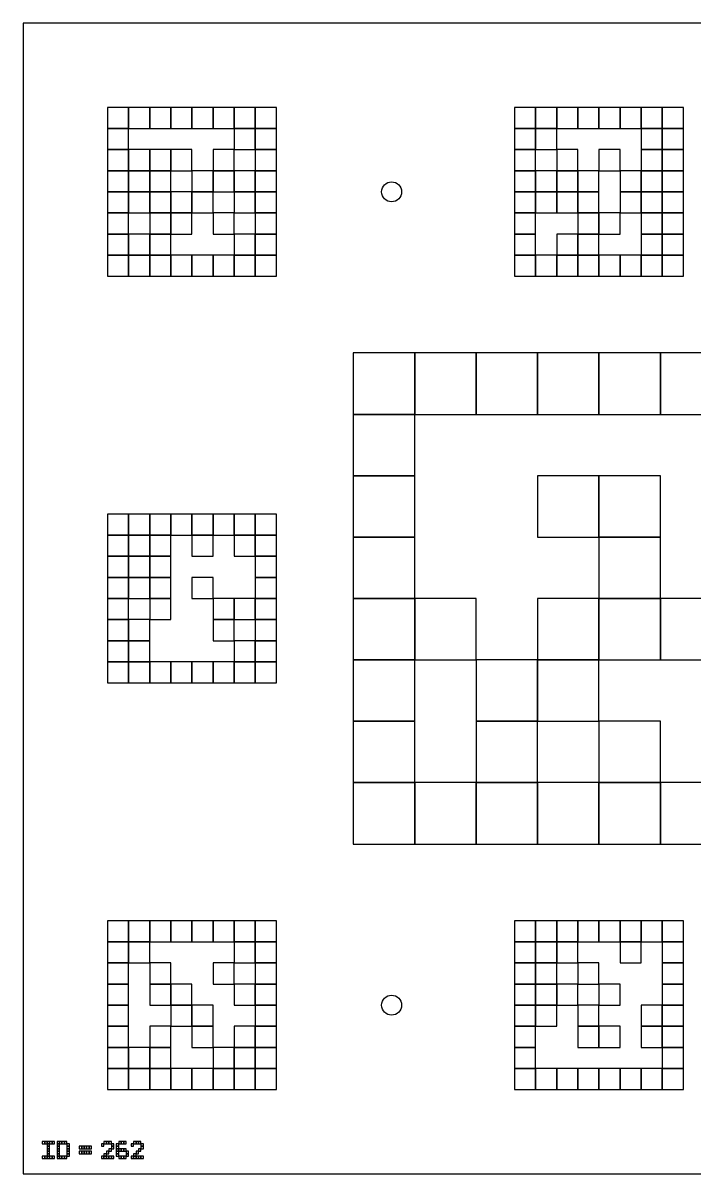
# Model space of a CAD drawing. Extents: x 0 to 1260, y 0 to 1580.
# Drawn here: x 640 to 815, y 0 to 300 of the extents above; entities that cross this region are included whole.
import ezdxf

# ---------------------------------------------------------------- set-up
doc = ezdxf.new("R2010")
doc.units = 0
for name, color, linetype in [('BLACK_POCKET', 7, 'CONTINUOUS'), ('BOARD_TEXT', 7, 'CONTINUOUS'), ('CUT', 7, 'CONTINUOUS'), ('MOUNT_HOLE', 6, 'CONTINUOUS')]:
    doc.layers.add(name, color=color, linetype=linetype)

msp = doc.modelspace()

# ---------------------------------------------------------------- linework, layer by layer
at = {"layer": 'BLACK_POCKET'}
for p, q in [((667.5, 278), (662, 278)), ((662, 278), (662, 272.5)), ((667.5, 272.5), (667.5, 278)), ((673, 278), (667.5, 278)), ((667.5, 278), (667.5, 272.5)), ((673, 272.5), (673, 278)), ((678.5, 278), (673, 278)), ((673, 278), (673, 272.5)), ((678.5, 272.5), (678.5, 278)), ((684, 278), (678.5, 278)), ((678.5, 278), (678.5, 272.5)), ((684, 272.5), (684, 278)), ((689.5, 278), (684, 278)), ((684, 278), (684, 272.5)), ((689.5, 272.5), (689.5, 278)), ((695, 278), (689.5, 278)), ((689.5, 278), (689.5, 272.5)), ((695, 272.5), (695, 278)), ((700.5, 278), (695, 278)), ((695, 278), (695, 272.5)), ((700.5, 272.5), (700.5, 278)), ((706, 278), (700.5, 278)), ((700.5, 278), (700.5, 272.5)), ((706, 272.5), (706, 278)), ((773.5, 278), (768, 278)), ((768, 278), (768, 272.5)), ((773.5, 272.5), (773.5, 278)), ((779, 278), (773.5, 278)), ((773.5, 278), (773.5, 272.5)), ((779, 272.5), (779, 278)), ((784.5, 278), (779, 278)), ((779, 278), (779, 272.5)), ((784.5, 272.5), (784.5, 278)), ((790, 278), (784.5, 278)), ((784.5, 278), (784.5, 272.5)), ((790, 272.5), (790, 278)), ((795.5, 278), (790, 278)), ((790, 278), (790, 272.5)), ((795.5, 272.5), (795.5, 278)), ((801, 278), (795.5, 278)), ((795.5, 278), (795.5, 272.5)), ((801, 272.5), (801, 278)), ((806.5, 278), (801, 278)), ((801, 278), (801, 272.5)), ((806.5, 272.5), (806.5, 278)), ((812, 278), (806.5, 278)), ((806.5, 278), (806.5, 272.5)), ((812, 272.5), (812, 278)), ((662, 272.5), (667.5, 272.5)), ((667.5, 272.5), (662, 272.5)), ((662, 272.5), (662, 267)), ((667.5, 272.5), (673, 272.5)), ((667.5, 267), (667.5, 272.5)), ((673, 272.5), (678.5, 272.5)), ((678.5, 272.5), (684, 272.5)), ((684, 272.5), (689.5, 272.5)), ((689.5, 272.5), (695, 272.5)), ((695, 272.5), (700.5, 272.5)), ((700.5, 272.5), (695, 272.5)), ((695, 272.5), (695, 267)), ((700.5, 272.5), (706, 272.5)), ((700.5, 267), (700.5, 272.5)), ((706, 272.5), (700.5, 272.5)), ((700.5, 272.5), (700.5, 267)), ((706, 267), (706, 272.5)), ((768, 272.5), (773.5, 272.5)), ((773.5, 272.5), (768, 272.5)), ((768, 272.5), (768, 267)), ((773.5, 272.5), (779, 272.5)), ((773.5, 267), (773.5, 272.5)), ((779, 272.5), (773.5, 272.5)), ((773.5, 272.5), (773.5, 267)), ((779, 272.5), (784.5, 272.5)), ((779, 267), (779, 272.5)), ((784.5, 272.5), (790, 272.5)), ((790, 272.5), (795.5, 272.5)), ((795.5, 272.5), (801, 272.5)), ((801, 272.5), (806.5, 272.5)), ((806.5, 272.5), (801, 272.5)), ((801, 272.5), (801, 267)), ((806.5, 272.5), (812, 272.5)), ((806.5, 267), (806.5, 272.5)), ((812, 272.5), (806.5, 272.5)), ((806.5, 272.5), (806.5, 267)), ((812, 267), (812, 272.5)), ((662, 267), (667.5, 267)), ((667.5, 267), (662, 267)), ((662, 267), (662, 261.5)), ((667.5, 261.5), (667.5, 267)), ((673, 267), (667.5, 267)), ((667.5, 267), (667.5, 261.5)), ((673, 261.5), (673, 267)), ((678.5, 267), (673, 267)), ((673, 267), (673, 261.5)), ((678.5, 261.5), (678.5, 267)), ((684, 267), (678.5, 267)), ((678.5, 267), (678.5, 261.5)), ((684, 261.5), (684, 267)), ((695, 267), (689.5, 267)), ((689.5, 267), (689.5, 261.5)), ((695, 267), (700.5, 267)), ((695, 261.5), (695, 267)), ((700.5, 267), (706, 267)), ((706, 267), (700.5, 267)), ((700.5, 267), (700.5, 261.5)), ((706, 261.5), (706, 267)), ((768, 267), (773.5, 267)), ((773.5, 267), (768, 267)), ((768, 267), (768, 261.5)), ((773.5, 267), (779, 267)), ((773.5, 261.5), (773.5, 267)), ((784.5, 267), (779, 267)), ((779, 267), (779, 261.5)), ((784.5, 261.5), (784.5, 267)), ((795.5, 267), (790, 267)), ((790, 267), (790, 261.5)), ((795.5, 261.5), (795.5, 267)), ((801, 267), (806.5, 267)), ((806.5, 267), (801, 267)), ((801, 267), (801, 261.5)), ((806.5, 267), (812, 267)), ((806.5, 261.5), (806.5, 267)), ((812, 267), (806.5, 267)), ((806.5, 267), (806.5, 261.5)), ((812, 261.5), (812, 267)), ((662, 261.5), (667.5, 261.5)), ((667.5, 261.5), (662, 261.5)), ((662, 261.5), (662, 256)), ((667.5, 261.5), (673, 261.5)), ((667.5, 256), (667.5, 261.5)), ((673, 261.5), (667.5, 261.5)), ((667.5, 261.5), (667.5, 256)), ((673, 261.5), (678.5, 261.5)), ((673, 256), (673, 261.5)), ((678.5, 261.5), (673, 261.5)), ((673, 261.5), (673, 256)), ((678.5, 261.5), (684, 261.5)), ((678.5, 256), (678.5, 261.5)), ((689.5, 261.5), (684, 261.5)), ((684, 261.5), (684, 256)), ((689.5, 261.5), (695, 261.5)), ((689.5, 256), (689.5, 261.5)), ((695, 261.5), (689.5, 261.5)), ((689.5, 261.5), (689.5, 256)), ((695, 256), (695, 261.5)), ((700.5, 261.5), (695, 261.5)), ((695, 261.5), (695, 256)), ((700.5, 261.5), (706, 261.5)), ((700.5, 256), (700.5, 261.5)), ((706, 261.5), (700.5, 261.5)), ((700.5, 261.5), (700.5, 256)), ((706, 256), (706, 261.5)), ((768, 261.5), (773.5, 261.5)), ((773.5, 261.5), (768, 261.5)), ((768, 261.5), (768, 256)), ((773.5, 256), (773.5, 261.5)), ((779, 261.5), (773.5, 261.5)), ((773.5, 261.5), (773.5, 256)), ((779, 261.5), (784.5, 261.5)), ((779, 256), (779, 261.5)), ((784.5, 261.5), (779, 261.5)), ((779, 261.5), (779, 256)), ((784.5, 256), (784.5, 261.5)), ((790, 261.5), (784.5, 261.5)), ((784.5, 261.5), (784.5, 256)), ((790, 261.5), (795.5, 261.5)), ((790, 256), (790, 261.5)), ((801, 261.5), (795.5, 261.5)), ((795.5, 261.5), (795.5, 256)), ((801, 261.5), (806.5, 261.5)), ((801, 256), (801, 261.5)), ((806.5, 261.5), (801, 261.5)), ((801, 261.5), (801, 256)), ((806.5, 261.5), (812, 261.5)), ((806.5, 256), (806.5, 261.5)), ((812, 261.5), (806.5, 261.5)), ((806.5, 261.5), (806.5, 256)), ((812, 256), (812, 261.5)), ((662, 256), (667.5, 256)), ((667.5, 256), (662, 256)), ((662, 256), (662, 250.5)), ((667.5, 256), (673, 256)), ((667.5, 250.5), (667.5, 256)), ((673, 256), (667.5, 256)), ((667.5, 256), (667.5, 250.5)), ((673, 256), (678.5, 256)), ((673, 250.5), (673, 256)), ((678.5, 256), (673, 256)), ((673, 256), (673, 250.5)), ((678.5, 250.5), (678.5, 256)), ((684, 256), (678.5, 256)), ((678.5, 256), (678.5, 250.5)), ((684, 256), (689.5, 256)), ((684, 250.5), (684, 256)), ((689.5, 256), (684, 256)), ((684, 256), (684, 250.5)), ((689.5, 256), (695, 256)), ((689.5, 250.5), (689.5, 256)), ((695, 256), (700.5, 256)), ((700.5, 256), (695, 256)), ((695, 256), (695, 250.5)), ((700.5, 256), (706, 256)), ((700.5, 250.5), (700.5, 256)), ((706, 256), (700.5, 256)), ((700.5, 256), (700.5, 250.5)), ((706, 250.5), (706, 256)), ((768, 256), (773.5, 256)), ((773.5, 256), (768, 256)), ((768, 256), (768, 250.5)), ((773.5, 256), (779, 256)), ((773.5, 250.5), (773.5, 256)), ((779, 256), (773.5, 256)), ((773.5, 256), (773.5, 250.5)), ((779, 256), (784.5, 256)), ((779, 250.5), (779, 256)), ((784.5, 256), (779, 256)), ((779, 256), (779, 250.5)), ((784.5, 256), (790, 256)), ((784.5, 250.5), (784.5, 256)), ((790, 256), (784.5, 256)), ((784.5, 256), (784.5, 250.5)), ((790, 250.5), (790, 256)), ((795.5, 256), (801, 256)), ((801, 256), (795.5, 256)), ((795.5, 256), (795.5, 250.5)), ((801, 256), (806.5, 256)), ((801, 250.5), (801, 256)), ((806.5, 256), (801, 256)), ((801, 256), (801, 250.5)), ((806.5, 256), (812, 256)), ((806.5, 250.5), (806.5, 256)), ((812, 256), (806.5, 256)), ((806.5, 256), (806.5, 250.5)), ((812, 250.5), (812, 256)), ((662, 250.5), (667.5, 250.5)), ((667.5, 250.5), (662, 250.5)), ((662, 250.5), (662, 245)), ((667.5, 250.5), (673, 250.5)), ((667.5, 245), (667.5, 250.5)), ((673, 250.5), (678.5, 250.5)), ((678.5, 250.5), (673, 250.5)), ((673, 250.5), (673, 245)), ((678.5, 250.5), (684, 250.5)), ((678.5, 245), (678.5, 250.5)), ((684, 250.5), (678.5, 250.5)), ((678.5, 250.5), (678.5, 245)), ((684, 250.5), (689.5, 250.5)), ((684, 245), (684, 250.5)), ((695, 250.5), (689.5, 250.5)), ((689.5, 250.5), (689.5, 245)), ((695, 250.5), (700.5, 250.5)), ((695, 245), (695, 250.5)), ((700.5, 250.5), (706, 250.5)), ((706, 250.5), (700.5, 250.5)), ((700.5, 250.5), (700.5, 245)), ((706, 245), (706, 250.5)), ((768, 250.5), (773.5, 250.5)), ((773.5, 250.5), (768, 250.5)), ((768, 250.5), (768, 245)), ((773.5, 250.5), (779, 250.5)), ((773.5, 245), (773.5, 250.5)), ((779, 250.5), (784.5, 250.5)), ((784.5, 250.5), (790, 250.5)), ((790, 250.5), (784.5, 250.5)), ((784.5, 250.5), (784.5, 245)), ((790, 245), (790, 250.5)), ((795.5, 250.5), (790, 250.5)), ((790, 250.5), (790, 245)), ((795.5, 250.5), (801, 250.5)), ((795.5, 245), (795.5, 250.5)), ((801, 250.5), (806.5, 250.5)), ((806.5, 250.5), (801, 250.5)), ((801, 250.5), (801, 245)), ((806.5, 250.5), (812, 250.5)), ((806.5, 245), (806.5, 250.5)), ((812, 250.5), (806.5, 250.5)), ((806.5, 250.5), (806.5, 245)), ((812, 245), (812, 250.5)), ((662, 245), (667.5, 245)), ((667.5, 245), (662, 245)), ((662, 245), (662, 239.5)), ((667.5, 239.5), (667.5, 245)), ((673, 245), (667.5, 245)), ((667.5, 245), (667.5, 239.5)), ((673, 245), (678.5, 245)), ((673, 239.5), (673, 245)), ((678.5, 245), (673, 245)), ((673, 245), (673, 239.5)), ((678.5, 245), (684, 245)), ((678.5, 239.5), (678.5, 245)), ((689.5, 245), (695, 245)), ((700.5, 245), (695, 245)), ((695, 245), (695, 239.5)), ((700.5, 245), (706, 245)), ((700.5, 239.5), (700.5, 245)), ((706, 245), (700.5, 245)), ((700.5, 245), (700.5, 239.5)), ((706, 239.5), (706, 245)), ((768, 245), (773.5, 245)), ((773.5, 245), (768, 245)), ((768, 245), (768, 239.5)), ((773.5, 239.5), (773.5, 245)), ((784.5, 245), (779, 245)), ((779, 245), (779, 239.5)), ((784.5, 245), (790, 245)), ((784.5, 239.5), (784.5, 245)), ((790, 245), (784.5, 245)), ((784.5, 245), (784.5, 239.5)), ((790, 245), (795.5, 245)), ((790, 239.5), (790, 245)), ((801, 245), (806.5, 245)), ((806.5, 245), (801, 245)), ((801, 245), (801, 239.5)), ((806.5, 245), (812, 245)), ((806.5, 239.5), (806.5, 245)), ((812, 245), (806.5, 245)), ((806.5, 245), (806.5, 239.5)), ((812, 239.5), (812, 245)), ((662, 239.5), (667.5, 239.5)), ((667.5, 239.5), (662, 239.5)), ((662, 239.5), (662, 234)), ((667.5, 239.5), (673, 239.5)), ((667.5, 234), (667.5, 239.5)), ((673, 239.5), (667.5, 239.5)), ((667.5, 239.5), (667.5, 234)), ((673, 239.5), (678.5, 239.5)), ((673, 234), (673, 239.5)), ((678.5, 239.5), (673, 239.5)), ((673, 239.5), (673, 234)), ((678.5, 234), (678.5, 239.5)), ((684, 239.5), (678.5, 239.5)), ((678.5, 239.5), (678.5, 234)), ((684, 234), (684, 239.5)), ((689.5, 239.5), (684, 239.5)), ((684, 239.5), (684, 234)), ((689.5, 234), (689.5, 239.5)), ((695, 239.5), (689.5, 239.5)), ((689.5, 239.5), (689.5, 234)), ((695, 239.5), (700.5, 239.5)), ((695, 234), (695, 239.5)), ((700.5, 239.5), (695, 239.5)), ((695, 239.5), (695, 234)), ((700.5, 239.5), (706, 239.5)), ((700.5, 234), (700.5, 239.5)), ((706, 239.5), (700.5, 239.5)), ((700.5, 239.5), (700.5, 234)), ((706, 234), (706, 239.5)), ((768, 239.5), (773.5, 239.5)), ((773.5, 239.5), (768, 239.5)), ((768, 239.5), (768, 234)), ((773.5, 234), (773.5, 239.5)), ((779, 239.5), (773.5, 239.5)), ((773.5, 239.5), (773.5, 234)), ((779, 239.5), (784.5, 239.5)), ((779, 234), (779, 239.5)), ((784.5, 239.5), (779, 239.5)), ((779, 239.5), (779, 234)), ((784.5, 239.5), (790, 239.5)), ((784.5, 234), (784.5, 239.5)), ((790, 239.5), (784.5, 239.5)), ((784.5, 239.5), (784.5, 234)), ((790, 234), (790, 239.5)), ((795.5, 239.5), (790, 239.5)), ((790, 239.5), (790, 234)), ((795.5, 234), (795.5, 239.5)), ((801, 239.5), (795.5, 239.5)), ((795.5, 239.5), (795.5, 234)), ((801, 239.5), (806.5, 239.5)), ((801, 234), (801, 239.5)), ((806.5, 239.5), (801, 239.5)), ((801, 239.5), (801, 234)), ((806.5, 239.5), (812, 239.5)), ((806.5, 234), (806.5, 239.5)), ((812, 239.5), (806.5, 239.5)), ((806.5, 239.5), (806.5, 234)), ((812, 234), (812, 239.5)), ((662, 234), (667.5, 234)), ((667.5, 234), (673, 234)), ((673, 234), (678.5, 234)), ((678.5, 234), (684, 234)), ((684, 234), (689.5, 234)), ((689.5, 234), (695, 234)), ((695, 234), (700.5, 234)), ((700.5, 234), (706, 234)), ((768, 234), (773.5, 234)), ((773.5, 234), (779, 234)), ((779, 234), (784.5, 234)), ((784.5, 234), (790, 234)), ((790, 234), (795.5, 234)), ((795.5, 234), (801, 234)), ((801, 234), (806.5, 234)), ((806.5, 234), (812, 234)), ((742, 214), (726, 214)), ((726, 214), (726, 198)), ((742, 198), (742, 214)), ((758, 214), (742, 214)), ((742, 214), (742, 198)), ((758, 198), (758, 214)), ((774, 214), (758, 214)), ((758, 214), (758, 198)), ((774, 198), (774, 214)), ((790, 214), (774, 214)), ((774, 214), (774, 198)), ((790, 198), (790, 214)), ((806, 214), (790, 214)), ((790, 214), (790, 198)), ((806, 198), (806, 214)), ((822, 214), (806, 214)), ((806, 214), (806, 198)), ((726, 198), (742, 198)), ((742, 198), (726, 198)), ((726, 198), (726, 182)), ((742, 198), (758, 198)), ((742, 182), (742, 198)), ((758, 198), (774, 198)), ((774, 198), (790, 198)), ((790, 198), (806, 198)), ((806, 198), (822, 198)), ((726, 182), (742, 182)), ((742, 182), (726, 182)), ((726, 182), (726, 166)), ((742, 166), (742, 182)), ((790, 182), (774, 182)), ((774, 182), (774, 166)), ((790, 166), (790, 182)), ((806, 182), (790, 182)), ((790, 182), (790, 166)), ((806, 166), (806, 182)), ((667.5, 172), (662, 172)), ((662, 172), (662, 166.5)), ((667.5, 166.5), (667.5, 172)), ((673, 172), (667.5, 172)), ((667.5, 172), (667.5, 166.5)), ((673, 166.5), (673, 172)), ((678.5, 172), (673, 172)), ((673, 172), (673, 166.5)), ((678.5, 166.5), (678.5, 172)), ((684, 172), (678.5, 172)), ((678.5, 172), (678.5, 166.5)), ((684, 166.5), (684, 172)), ((689.5, 172), (684, 172)), ((684, 172), (684, 166.5)), ((689.5, 166.5), (689.5, 172)), ((695, 172), (689.5, 172)), ((689.5, 172), (689.5, 166.5)), ((695, 166.5), (695, 172)), ((700.5, 172), (695, 172)), ((695, 172), (695, 166.5)), ((700.5, 166.5), (700.5, 172)), ((706, 172), (700.5, 172)), ((700.5, 172), (700.5, 166.5)), ((706, 166.5), (706, 172)), ((662, 166.5), (667.5, 166.5)), ((667.5, 166.5), (662, 166.5)), ((662, 166.5), (662, 161)), ((667.5, 166.5), (673, 166.5)), ((667.5, 161), (667.5, 166.5)), ((673, 166.5), (667.5, 166.5)), ((667.5, 166.5), (667.5, 161)), ((673, 166.5), (678.5, 166.5)), ((673, 161), (673, 166.5)), ((678.5, 166.5), (673, 166.5)), ((673, 166.5), (673, 161)), ((678.5, 166.5), (684, 166.5)), ((678.5, 161), (678.5, 166.5)), ((684, 166.5), (689.5, 166.5)), ((689.5, 166.5), (684, 166.5)), ((684, 166.5), (684, 161)), ((689.5, 166.5), (695, 166.5)), ((689.5, 161), (689.5, 166.5)), ((695, 166.5), (700.5, 166.5)), ((700.5, 166.5), (695, 166.5)), ((695, 166.5), (695, 161)), ((700.5, 166.5), (706, 166.5)), ((700.5, 161), (700.5, 166.5)), ((706, 166.5), (700.5, 166.5)), ((700.5, 166.5), (700.5, 161)), ((706, 161), (706, 166.5)), ((726, 166), (742, 166)), ((742, 166), (726, 166)), ((726, 166), (726, 150)), ((742, 150), (742, 166)), ((774, 166), (790, 166)), ((790, 166), (806, 166)), ((806, 166), (790, 166)), ((790, 166), (790, 150)), ((806, 150), (806, 166)), ((662, 161), (667.5, 161)), ((667.5, 161), (662, 161)), ((662, 161), (662, 155.5)), ((667.5, 161), (673, 161)), ((667.5, 155.5), (667.5, 161)), ((673, 161), (667.5, 161)), ((667.5, 161), (667.5, 155.5)), ((673, 161), (678.5, 161)), ((673, 155.5), (673, 161)), ((678.5, 161), (673, 161)), ((673, 161), (673, 155.5)), ((678.5, 155.5), (678.5, 161)), ((684, 161), (689.5, 161)), ((695, 161), (700.5, 161)), ((700.5, 161), (706, 161)), ((706, 161), (700.5, 161)), ((700.5, 161), (700.5, 155.5)), ((706, 155.5), (706, 161)), ((662, 155.5), (667.5, 155.5)), ((667.5, 155.5), (662, 155.5)), ((662, 155.5), (662, 150)), ((667.5, 155.5), (673, 155.5)), ((667.5, 150), (667.5, 155.5)), ((673, 155.5), (667.5, 155.5)), ((667.5, 155.5), (667.5, 150)), ((673, 155.5), (678.5, 155.5)), ((673, 150), (673, 155.5)), ((678.5, 155.5), (673, 155.5)), ((673, 155.5), (673, 150)), ((678.5, 150), (678.5, 155.5)), ((689.5, 155.5), (684, 155.5)), ((684, 155.5), (684, 150)), ((689.5, 150), (689.5, 155.5)), ((700.5, 155.5), (706, 155.5)), ((706, 155.5), (700.5, 155.5)), ((700.5, 155.5), (700.5, 150)), ((706, 150), (706, 155.5)), ((662, 150), (667.5, 150)), ((667.5, 150), (662, 150)), ((662, 150), (662, 144.5)), ((667.5, 150), (673, 150)), ((667.5, 144.5), (667.5, 150)), ((673, 150), (678.5, 150)), ((678.5, 150), (673, 150)), ((673, 150), (673, 144.5)), ((678.5, 144.5), (678.5, 150)), ((684, 150), (689.5, 150)), ((695, 150), (689.5, 150)), ((689.5, 150), (689.5, 144.5)), ((695, 144.5), (695, 150)), ((700.5, 150), (695, 150)), ((695, 150), (695, 144.5)), ((700.5, 150), (706, 150)), ((700.5, 144.5), (700.5, 150)), ((706, 150), (700.5, 150)), ((700.5, 150), (700.5, 144.5)), ((706, 144.5), (706, 150)), ((726, 150), (742, 150)), ((742, 150), (726, 150)), ((726, 150), (726, 134)), ((742, 134), (742, 150)), ((758, 150), (742, 150)), ((742, 150), (742, 134)), ((758, 134), (758, 150)), ((790, 150), (774, 150)), ((774, 150), (774, 134)), ((790, 150), (806, 150)), ((790, 134), (790, 150)), ((806, 150), (790, 150)), ((790, 150), (790, 134)), ((806, 134), (806, 150)), ((822, 150), (806, 150)), ((806, 150), (806, 134)), ((662, 144.5), (667.5, 144.5)), ((667.5, 144.5), (662, 144.5)), ((662, 144.5), (662, 139)), ((667.5, 139), (667.5, 144.5)), ((673, 144.5), (667.5, 144.5)), ((667.5, 144.5), (667.5, 139)), ((673, 144.5), (678.5, 144.5)), ((673, 139), (673, 144.5)), ((689.5, 144.5), (695, 144.5)), ((695, 144.5), (689.5, 144.5)), ((689.5, 144.5), (689.5, 139)), ((695, 144.5), (700.5, 144.5)), ((695, 139), (695, 144.5)), ((700.5, 144.5), (706, 144.5)), ((706, 144.5), (700.5, 144.5)), ((700.5, 144.5), (700.5, 139)), ((706, 139), (706, 144.5)), ((662, 139), (667.5, 139)), ((667.5, 139), (662, 139)), ((662, 139), (662, 133.5)), ((667.5, 139), (673, 139)), ((667.5, 133.5), (667.5, 139)), ((673, 139), (667.5, 139)), ((667.5, 139), (667.5, 133.5)), ((673, 133.5), (673, 139)), ((689.5, 139), (695, 139)), ((700.5, 139), (695, 139)), ((695, 139), (695, 133.5)), ((700.5, 139), (706, 139)), ((700.5, 133.5), (700.5, 139)), ((706, 139), (700.5, 139)), ((700.5, 139), (700.5, 133.5)), ((706, 133.5), (706, 139)), ((662, 133.5), (667.5, 133.5)), ((667.5, 133.5), (662, 133.5)), ((662, 133.5), (662, 128)), ((667.5, 133.5), (673, 133.5)), ((667.5, 128), (667.5, 133.5)), ((673, 133.5), (667.5, 133.5)), ((667.5, 133.5), (667.5, 128)), ((673, 128), (673, 133.5)), ((678.5, 133.5), (673, 133.5)), ((673, 133.5), (673, 128)), ((678.5, 128), (678.5, 133.5)), ((684, 133.5), (678.5, 133.5)), ((678.5, 133.5), (678.5, 128)), ((684, 128), (684, 133.5)), ((689.5, 133.5), (684, 133.5)), ((684, 133.5), (684, 128)), ((689.5, 128), (689.5, 133.5)), ((695, 133.5), (689.5, 133.5)), ((689.5, 133.5), (689.5, 128)), ((695, 133.5), (700.5, 133.5)), ((695, 128), (695, 133.5)), ((700.5, 133.5), (695, 133.5)), ((695, 133.5), (695, 128)), ((700.5, 133.5), (706, 133.5)), ((700.5, 128), (700.5, 133.5)), ((706, 133.5), (700.5, 133.5)), ((700.5, 133.5), (700.5, 128)), ((706, 128), (706, 133.5)), ((726, 134), (742, 134)), ((742, 134), (726, 134)), ((726, 134), (726, 118)), ((742, 134), (758, 134)), ((742, 118), (742, 134)), ((774, 134), (758, 134)), ((758, 134), (758, 118)), ((774, 134), (790, 134)), ((774, 118), (774, 134)), ((790, 134), (774, 134)), ((774, 134), (774, 118)), ((790, 134), (806, 134)), ((790, 118), (790, 134)), ((806, 134), (822, 134)), ((662, 128), (667.5, 128)), ((667.5, 128), (673, 128)), ((673, 128), (678.5, 128)), ((678.5, 128), (684, 128)), ((684, 128), (689.5, 128)), ((689.5, 128), (695, 128)), ((695, 128), (700.5, 128)), ((700.5, 128), (706, 128)), ((726, 118), (742, 118)), ((742, 118), (726, 118)), ((726, 118), (726, 102)), ((742, 102), (742, 118)), ((758, 118), (774, 118)), ((774, 118), (758, 118)), ((758, 118), (758, 102)), ((774, 118), (790, 118)), ((774, 102), (774, 118)), ((806, 118), (790, 118)), ((790, 118), (790, 102)), ((806, 102), (806, 118)), ((726, 102), (742, 102)), ((742, 102), (726, 102)), ((726, 102), (726, 86)), ((742, 86), (742, 102)), ((758, 102), (742, 102)), ((742, 102), (742, 86)), ((758, 102), (774, 102)), ((758, 86), (758, 102)), ((774, 102), (758, 102)), ((758, 102), (758, 86)), ((774, 86), (774, 102)), ((790, 102), (774, 102)), ((774, 102), (774, 86)), ((790, 102), (806, 102)), ((790, 86), (790, 102)), ((806, 102), (790, 102)), ((790, 102), (790, 86)), ((806, 86), (806, 102)), ((822, 102), (806, 102)), ((806, 102), (806, 86)), ((726, 86), (742, 86)), ((742, 86), (758, 86)), ((758, 86), (774, 86)), ((774, 86), (790, 86)), ((790, 86), (806, 86)), ((806, 86), (822, 86)), ((667.5, 66), (662, 66)), ((662, 66), (662, 60.5)), ((667.5, 60.5), (667.5, 66)), ((673, 66), (667.5, 66)), ((667.5, 66), (667.5, 60.5)), ((673, 60.5), (673, 66)), ((678.5, 66), (673, 66)), ((673, 66), (673, 60.5)), ((678.5, 60.5), (678.5, 66)), ((684, 66), (678.5, 66)), ((678.5, 66), (678.5, 60.5)), ((684, 60.5), (684, 66)), ((689.5, 66), (684, 66)), ((684, 66), (684, 60.5)), ((689.5, 60.5), (689.5, 66)), ((695, 66), (689.5, 66)), ((689.5, 66), (689.5, 60.5)), ((695, 60.5), (695, 66)), ((700.5, 66), (695, 66)), ((695, 66), (695, 60.5)), ((700.5, 60.5), (700.5, 66)), ((706, 66), (700.5, 66)), ((700.5, 66), (700.5, 60.5)), ((706, 60.5), (706, 66)), ((773.5, 66), (768, 66)), ((768, 66), (768, 60.5)), ((773.5, 60.5), (773.5, 66)), ((779, 66), (773.5, 66)), ((773.5, 66), (773.5, 60.5)), ((779, 60.5), (779, 66)), ((784.5, 66), (779, 66)), ((779, 66), (779, 60.5)), ((784.5, 60.5), (784.5, 66)), ((790, 66), (784.5, 66)), ((784.5, 66), (784.5, 60.5)), ((790, 60.5), (790, 66)), ((795.5, 66), (790, 66)), ((790, 66), (790, 60.5)), ((795.5, 60.5), (795.5, 66)), ((801, 66), (795.5, 66)), ((795.5, 66), (795.5, 60.5)), ((801, 60.5), (801, 66)), ((806.5, 66), (801, 66)), ((801, 66), (801, 60.5)), ((806.5, 60.5), (806.5, 66)), ((812, 66), (806.5, 66)), ((806.5, 66), (806.5, 60.5)), ((812, 60.5), (812, 66)), ((662, 60.5), (667.5, 60.5)), ((667.5, 60.5), (662, 60.5)), ((662, 60.5), (662, 55)), ((667.5, 60.5), (673, 60.5)), ((667.5, 55), (667.5, 60.5)), ((673, 60.5), (667.5, 60.5)), ((667.5, 60.5), (667.5, 55)), ((673, 60.5), (678.5, 60.5)), ((673, 55), (673, 60.5)), ((678.5, 60.5), (684, 60.5)), ((684, 60.5), (689.5, 60.5)), ((689.5, 60.5), (695, 60.5)), ((695, 60.5), (700.5, 60.5)), ((700.5, 60.5), (695, 60.5)), ((695, 60.5), (695, 55)), ((700.5, 60.5), (706, 60.5)), ((700.5, 55), (700.5, 60.5)), ((706, 60.5), (700.5, 60.5)), ((700.5, 60.5), (700.5, 55)), ((706, 55), (706, 60.5)), ((768, 60.5), (773.5, 60.5)), ((773.5, 60.5), (768, 60.5)), ((768, 60.5), (768, 55)), ((773.5, 60.5), (779, 60.5)), ((773.5, 55), (773.5, 60.5)), ((779, 60.5), (773.5, 60.5)), ((773.5, 60.5), (773.5, 55)), ((779, 60.5), (784.5, 60.5)), ((779, 55), (779, 60.5)), ((784.5, 60.5), (779, 60.5)), ((779, 60.5), (779, 55)), ((784.5, 60.5), (790, 60.5)), ((784.5, 55), (784.5, 60.5)), ((790, 60.5), (795.5, 60.5)), ((795.5, 60.5), (801, 60.5)), ((801, 60.5), (795.5, 60.5)), ((795.5, 60.5), (795.5, 55)), ((801, 60.5), (806.5, 60.5)), ((801, 55), (801, 60.5)), ((806.5, 60.5), (812, 60.5)), ((812, 60.5), (806.5, 60.5)), ((806.5, 60.5), (806.5, 55)), ((812, 55), (812, 60.5)), ((662, 55), (667.5, 55)), ((667.5, 55), (662, 55)), ((662, 55), (662, 49.5)), ((667.5, 55), (673, 55)), ((667.5, 49.5), (667.5, 55)), ((678.5, 55), (673, 55)), ((673, 55), (673, 49.5)), ((678.5, 49.5), (678.5, 55)), ((695, 55), (689.5, 55)), ((689.5, 55), (689.5, 49.5)), ((695, 55), (700.5, 55)), ((695, 49.5), (695, 55)), ((700.5, 55), (706, 55)), ((706, 55), (700.5, 55)), ((700.5, 55), (700.5, 49.5)), ((706, 49.5), (706, 55)), ((768, 55), (773.5, 55)), ((773.5, 55), (768, 55)), ((768, 55), (768, 49.5)), ((773.5, 55), (779, 55)), ((773.5, 49.5), (773.5, 55)), ((779, 55), (773.5, 55)), ((773.5, 55), (773.5, 49.5)), ((779, 55), (784.5, 55)), ((779, 49.5), (779, 55)), ((790, 55), (784.5, 55)), ((784.5, 55), (784.5, 49.5)), ((790, 49.5), (790, 55)), ((795.5, 55), (801, 55)), ((806.5, 55), (812, 55)), ((812, 55), (806.5, 55)), ((806.5, 55), (806.5, 49.5)), ((812, 49.5), (812, 55)), ((662, 49.5), (667.5, 49.5)), ((667.5, 49.5), (662, 49.5)), ((662, 49.5), (662, 44)), ((667.5, 44), (667.5, 49.5)), ((673, 49.5), (678.5, 49.5)), ((678.5, 49.5), (673, 49.5)), ((673, 49.5), (673, 44)), ((678.5, 44), (678.5, 49.5)), ((684, 49.5), (678.5, 49.5)), ((678.5, 49.5), (678.5, 44)), ((684, 44), (684, 49.5)), ((689.5, 49.5), (695, 49.5)), ((700.5, 49.5), (695, 49.5)), ((695, 49.5), (695, 44)), ((700.5, 49.5), (706, 49.5)), ((700.5, 44), (700.5, 49.5)), ((706, 49.5), (700.5, 49.5)), ((700.5, 49.5), (700.5, 44)), ((706, 44), (706, 49.5)), ((768, 49.5), (773.5, 49.5)), ((773.5, 49.5), (768, 49.5)), ((768, 49.5), (768, 44)), ((773.5, 49.5), (779, 49.5)), ((773.5, 44), (773.5, 49.5)), ((779, 49.5), (773.5, 49.5)), ((773.5, 49.5), (773.5, 44)), ((779, 44), (779, 49.5)), ((784.5, 49.5), (779, 49.5)), ((779, 49.5), (779, 44)), ((784.5, 49.5), (790, 49.5)), ((784.5, 44), (784.5, 49.5)), ((795.5, 49.5), (790, 49.5)), ((790, 49.5), (790, 44)), ((795.5, 44), (795.5, 49.5)), ((806.5, 49.5), (812, 49.5)), ((812, 49.5), (806.5, 49.5)), ((806.5, 49.5), (806.5, 44)), ((812, 44), (812, 49.5)), ((662, 44), (667.5, 44)), ((667.5, 44), (662, 44)), ((662, 44), (662, 38.5)), ((667.5, 38.5), (667.5, 44)), ((673, 44), (678.5, 44)), ((678.5, 44), (684, 44)), ((684, 44), (678.5, 44)), ((678.5, 44), (678.5, 38.5)), ((684, 38.5), (684, 44)), ((689.5, 44), (684, 44)), ((684, 44), (684, 38.5)), ((689.5, 38.5), (689.5, 44)), ((695, 44), (700.5, 44)), ((700.5, 44), (706, 44)), ((706, 44), (700.5, 44)), ((700.5, 44), (700.5, 38.5)), ((706, 38.5), (706, 44)), ((768, 44), (773.5, 44)), ((773.5, 44), (768, 44)), ((768, 44), (768, 38.5)), ((773.5, 44), (779, 44)), ((773.5, 38.5), (773.5, 44)), ((779, 44), (773.5, 44)), ((773.5, 44), (773.5, 38.5)), ((779, 44), (784.5, 44)), ((779, 38.5), (779, 44)), ((790, 44), (784.5, 44)), ((784.5, 44), (784.5, 38.5)), ((790, 44), (795.5, 44)), ((790, 38.5), (790, 44)), ((806.5, 44), (801, 44)), ((801, 44), (801, 38.5)), ((806.5, 44), (812, 44)), ((806.5, 38.5), (806.5, 44)), ((812, 44), (806.5, 44)), ((806.5, 44), (806.5, 38.5)), ((812, 38.5), (812, 44)), ((662, 38.5), (667.5, 38.5)), ((667.5, 38.5), (662, 38.5)), ((662, 38.5), (662, 33)), ((667.5, 33), (667.5, 38.5)), ((678.5, 38.5), (673, 38.5)), ((673, 38.5), (673, 33)), ((678.5, 38.5), (684, 38.5)), ((678.5, 33), (678.5, 38.5)), ((684, 38.5), (689.5, 38.5)), ((689.5, 38.5), (684, 38.5)), ((684, 38.5), (684, 33)), ((689.5, 33), (689.5, 38.5)), ((700.5, 38.5), (695, 38.5)), ((695, 38.5), (695, 33)), ((700.5, 38.5), (706, 38.5)), ((700.5, 33), (700.5, 38.5)), ((706, 38.5), (700.5, 38.5)), ((700.5, 38.5), (700.5, 33)), ((706, 33), (706, 38.5)), ((768, 38.5), (773.5, 38.5)), ((773.5, 38.5), (768, 38.5)), ((768, 38.5), (768, 33)), ((773.5, 38.5), (779, 38.5)), ((773.5, 33), (773.5, 38.5)), ((784.5, 38.5), (790, 38.5)), ((790, 38.5), (784.5, 38.5)), ((784.5, 38.5), (784.5, 33)), ((790, 33), (790, 38.5)), ((795.5, 38.5), (790, 38.5)), ((790, 38.5), (790, 33)), ((795.5, 33), (795.5, 38.5)), ((801, 38.5), (806.5, 38.5)), ((806.5, 38.5), (801, 38.5)), ((801, 38.5), (801, 33)), ((806.5, 38.5), (812, 38.5)), ((806.5, 33), (806.5, 38.5)), ((812, 38.5), (806.5, 38.5)), ((806.5, 38.5), (806.5, 33)), ((812, 33), (812, 38.5)), ((662, 33), (667.5, 33)), ((667.5, 33), (662, 33)), ((662, 33), (662, 27.5)), ((667.5, 27.5), (667.5, 33)), ((673, 33), (667.5, 33)), ((667.5, 33), (667.5, 27.5)), ((673, 33), (678.5, 33)), ((673, 27.5), (673, 33)), ((678.5, 33), (673, 33)), ((673, 33), (673, 27.5)), ((678.5, 27.5), (678.5, 33)), ((684, 33), (689.5, 33)), ((695, 33), (689.5, 33)), ((689.5, 33), (689.5, 27.5)), ((695, 33), (700.5, 33)), ((695, 27.5), (695, 33)), ((700.5, 33), (695, 33)), ((695, 33), (695, 27.5)), ((700.5, 33), (706, 33)), ((700.5, 27.5), (700.5, 33)), ((706, 33), (700.5, 33)), ((700.5, 33), (700.5, 27.5)), ((706, 27.5), (706, 33)), ((768, 33), (773.5, 33)), ((773.5, 33), (768, 33)), ((768, 33), (768, 27.5)), ((773.5, 27.5), (773.5, 33)), ((784.5, 33), (790, 33)), ((790, 33), (795.5, 33)), ((801, 33), (806.5, 33)), ((806.5, 33), (812, 33)), ((812, 33), (806.5, 33)), ((806.5, 33), (806.5, 27.5)), ((812, 27.5), (812, 33)), ((662, 27.5), (667.5, 27.5)), ((667.5, 27.5), (662, 27.5)), ((662, 27.5), (662, 22)), ((667.5, 27.5), (673, 27.5)), ((667.5, 22), (667.5, 27.5)), ((673, 27.5), (667.5, 27.5)), ((667.5, 27.5), (667.5, 22)), ((673, 27.5), (678.5, 27.5)), ((673, 22), (673, 27.5)), ((678.5, 27.5), (673, 27.5)), ((673, 27.5), (673, 22)), ((678.5, 22), (678.5, 27.5)), ((684, 27.5), (678.5, 27.5)), ((678.5, 27.5), (678.5, 22)), ((684, 22), (684, 27.5)), ((689.5, 27.5), (684, 27.5)), ((684, 27.5), (684, 22)), ((689.5, 27.5), (695, 27.5)), ((689.5, 22), (689.5, 27.5)), ((695, 27.5), (689.5, 27.5)), ((689.5, 27.5), (689.5, 22)), ((695, 27.5), (700.5, 27.5)), ((695, 22), (695, 27.5)), ((700.5, 27.5), (695, 27.5)), ((695, 27.5), (695, 22)), ((700.5, 27.5), (706, 27.5)), ((700.5, 22), (700.5, 27.5)), ((706, 27.5), (700.5, 27.5)), ((700.5, 27.5), (700.5, 22)), ((706, 22), (706, 27.5)), ((768, 27.5), (773.5, 27.5)), ((773.5, 27.5), (768, 27.5)), ((768, 27.5), (768, 22)), ((773.5, 22), (773.5, 27.5)), ((779, 27.5), (773.5, 27.5)), ((773.5, 27.5), (773.5, 22)), ((779, 22), (779, 27.5)), ((784.5, 27.5), (779, 27.5)), ((779, 27.5), (779, 22)), ((784.5, 22), (784.5, 27.5)), ((790, 27.5), (784.5, 27.5)), ((784.5, 27.5), (784.5, 22)), ((790, 22), (790, 27.5)), ((795.5, 27.5), (790, 27.5)), ((790, 27.5), (790, 22)), ((795.5, 22), (795.5, 27.5)), ((801, 27.5), (795.5, 27.5)), ((795.5, 27.5), (795.5, 22)), ((801, 22), (801, 27.5)), ((806.5, 27.5), (801, 27.5)), ((801, 27.5), (801, 22)), ((806.5, 27.5), (812, 27.5)), ((806.5, 22), (806.5, 27.5)), ((812, 27.5), (806.5, 27.5)), ((806.5, 27.5), (806.5, 22)), ((812, 22), (812, 27.5)), ((662, 22), (667.5, 22)), ((667.5, 22), (673, 22)), ((673, 22), (678.5, 22)), ((678.5, 22), (684, 22)), ((684, 22), (689.5, 22)), ((689.5, 22), (695, 22)), ((695, 22), (700.5, 22)), ((700.5, 22), (706, 22)), ((768, 22), (773.5, 22)), ((773.5, 22), (779, 22)), ((779, 22), (784.5, 22)), ((784.5, 22), (790, 22)), ((790, 22), (795.5, 22)), ((795.5, 22), (801, 22)), ((801, 22), (806.5, 22)), ((806.5, 22), (812, 22))]:
    msp.add_line(p, q, dxfattribs=at)
at = {"layer": 'BOARD_TEXT'}
for p, q in [((645.642857, 8.5), (645, 8.5)), ((645, 8.5), (645, 7.857143)), ((645, 7.857143), (645.642857, 7.857143)), ((645.642857, 7.857143), (645.642857, 8.5)), ((646.285714, 8.5), (645.642857, 8.5)), ((645.642857, 8.5), (645.642857, 7.857143)), ((645.642857, 7.857143), (646.285714, 7.857143)), ((646.285714, 7.857143), (646.285714, 8.5)), ((646.928571, 8.5), (646.285714, 8.5)), ((646.285714, 8.5), (646.285714, 7.857143)), ((646.285714, 7.857143), (646.928571, 7.857143)), ((646.928571, 7.857143), (646.285714, 7.857143)), ((646.285714, 7.857143), (646.285714, 7.214286)), ((646.285714, 7.214286), (646.928571, 7.214286)), ((646.928571, 7.214286), (646.285714, 7.214286)), ((646.285714, 7.214286), (646.285714, 6.571429)), ((646.285714, 6.571429), (646.928571, 6.571429)), ((646.928571, 6.571429), (646.285714, 6.571429)), ((646.285714, 6.571429), (646.285714, 5.928571)), ((646.928571, 7.857143), (646.928571, 8.5)), ((647.571429, 8.5), (646.928571, 8.5)), ((646.928571, 8.5), (646.928571, 7.857143)), ((646.928571, 7.857143), (647.571429, 7.857143)), ((646.928571, 7.214286), (646.928571, 7.857143)), ((646.928571, 6.571429), (646.928571, 7.214286)), ((646.928571, 5.928571), (646.928571, 6.571429)), ((647.571429, 7.857143), (647.571429, 8.5)), ((648.214286, 8.5), (647.571429, 8.5)), ((647.571429, 8.5), (647.571429, 7.857143)), ((647.571429, 7.857143), (648.214286, 7.857143)), ((648.214286, 7.857143), (648.214286, 8.5)), ((649.5, 8.5), (648.857143, 8.5)), ((648.857143, 8.5), (648.857143, 7.857143)), ((648.857143, 7.857143), (649.5, 7.857143)), ((649.5, 7.857143), (648.857143, 7.857143)), ((648.857143, 7.857143), (648.857143, 7.214286)), ((648.857143, 7.214286), (649.5, 7.214286)), ((649.5, 7.214286), (648.857143, 7.214286)), ((648.857143, 7.214286), (648.857143, 6.571429)), ((648.857143, 6.571429), (649.5, 6.571429)), ((649.5, 6.571429), (648.857143, 6.571429)), ((648.857143, 6.571429), (648.857143, 5.928571)), ((649.5, 7.857143), (649.5, 8.5)), ((650.142857, 8.5), (649.5, 8.5)), ((649.5, 8.5), (649.5, 7.857143)), ((649.5, 7.857143), (650.142857, 7.857143)), ((649.5, 7.214286), (649.5, 7.857143)), ((649.5, 6.571429), (649.5, 7.214286)), ((649.5, 5.928571), (649.5, 6.571429)), ((650.142857, 7.857143), (650.142857, 8.5)), ((650.785714, 8.5), (650.142857, 8.5)), ((650.142857, 8.5), (650.142857, 7.857143)), ((650.142857, 7.857143), (650.785714, 7.857143)), ((650.785714, 7.857143), (650.785714, 8.5)), ((651.428571, 8.5), (650.785714, 8.5)), ((650.785714, 8.5), (650.785714, 7.857143)), ((650.785714, 7.857143), (651.428571, 7.857143)), ((651.428571, 7.857143), (651.428571, 8.5)), ((652.071429, 7.857143), (651.428571, 7.857143)), ((651.428571, 7.857143), (651.428571, 7.214286)), ((651.428571, 7.214286), (652.071429, 7.214286)), ((652.071429, 7.214286), (651.428571, 7.214286)), ((651.428571, 7.214286), (651.428571, 6.571429)), ((651.428571, 6.571429), (652.071429, 6.571429)), ((652.071429, 6.571429), (651.428571, 6.571429)), ((651.428571, 6.571429), (651.428571, 5.928571)), ((652.071429, 7.214286), (652.071429, 7.857143)), ((652.071429, 6.571429), (652.071429, 7.214286)), ((652.071429, 5.928571), (652.071429, 6.571429)), ((655.285714, 7.214286), (654.642857, 7.214286)), ((654.642857, 7.214286), (654.642857, 6.571429)), ((654.642857, 6.571429), (655.285714, 6.571429)), ((655.285714, 6.571429), (655.285714, 7.214286)), ((655.928571, 7.214286), (655.285714, 7.214286)), ((655.285714, 7.214286), (655.285714, 6.571429)), ((655.285714, 6.571429), (655.928571, 6.571429)), ((655.928571, 6.571429), (655.928571, 7.214286)), ((656.571429, 7.214286), (655.928571, 7.214286)), ((655.928571, 7.214286), (655.928571, 6.571429)), ((655.928571, 6.571429), (656.571429, 6.571429)), ((656.571429, 6.571429), (656.571429, 7.214286)), ((657.214286, 7.214286), (656.571429, 7.214286)), ((656.571429, 7.214286), (656.571429, 6.571429)), ((656.571429, 6.571429), (657.214286, 6.571429)), ((657.214286, 6.571429), (657.214286, 7.214286)), ((657.857143, 7.214286), (657.214286, 7.214286)), ((657.214286, 7.214286), (657.214286, 6.571429)), ((657.214286, 6.571429), (657.857143, 6.571429)), ((657.857143, 6.571429), (657.857143, 7.214286)), ((661.071429, 7.857143), (660.428571, 7.857143)), ((660.428571, 7.857143), (660.428571, 7.214286)), ((660.428571, 7.214286), (661.071429, 7.214286)), ((661.714286, 8.5), (661.071429, 8.5)), ((661.071429, 8.5), (661.071429, 7.857143)), ((661.071429, 7.857143), (661.714286, 7.857143)), ((661.071429, 7.214286), (661.071429, 7.857143)), ((661.714286, 7.857143), (661.714286, 8.5)), ((662.357143, 8.5), (661.714286, 8.5)), ((661.714286, 8.5), (661.714286, 7.857143)), ((661.714286, 7.857143), (662.357143, 7.857143)), ((662.357143, 7.857143), (662.357143, 8.5)), ((663, 8.5), (662.357143, 8.5)), ((662.357143, 8.5), (662.357143, 7.857143)), ((662.357143, 7.857143), (663, 7.857143)), ((663, 6.571429), (662.357143, 6.571429)), ((662.357143, 6.571429), (662.357143, 5.928571)), ((663, 7.857143), (663, 8.5)), ((663.642857, 7.857143), (663, 7.857143)), ((663, 7.857143), (663, 7.214286)), ((663, 7.214286), (663.642857, 7.214286)), ((663.642857, 7.214286), (663, 7.214286)), ((663, 7.214286), (663, 6.571429)), ((663, 6.571429), (663.642857, 6.571429)), ((663, 5.928571), (663, 6.571429)), ((663.642857, 7.214286), (663.642857, 7.857143)), ((663.642857, 6.571429), (663.642857, 7.214286)), ((664.928571, 7.857143), (664.285714, 7.857143)), ((664.285714, 7.857143), (664.285714, 7.214286)), ((664.285714, 7.214286), (664.928571, 7.214286)), ((664.928571, 7.214286), (664.285714, 7.214286)), ((664.285714, 7.214286), (664.285714, 6.571429)), ((664.285714, 6.571429), (664.928571, 6.571429)), ((664.928571, 6.571429), (664.285714, 6.571429)), ((664.285714, 6.571429), (664.285714, 5.928571)), ((665.571429, 8.5), (664.928571, 8.5)), ((664.928571, 8.5), (664.928571, 7.857143)), ((664.928571, 7.857143), (665.571429, 7.857143)), ((664.928571, 7.214286), (664.928571, 7.857143)), ((664.928571, 6.571429), (664.928571, 7.214286)), ((664.928571, 5.928571), (664.928571, 6.571429)), ((665.571429, 6.571429), (664.928571, 6.571429)), ((664.928571, 6.571429), (664.928571, 5.928571)), ((665.571429, 7.857143), (665.571429, 8.5)), ((666.214286, 8.5), (665.571429, 8.5)), ((665.571429, 8.5), (665.571429, 7.857143)), ((665.571429, 7.857143), (666.214286, 7.857143)), ((665.571429, 5.928571), (665.571429, 6.571429)), ((666.214286, 6.571429), (665.571429, 6.571429)), ((665.571429, 6.571429), (665.571429, 5.928571)), ((666.214286, 7.857143), (666.214286, 8.5)), ((666.857143, 8.5), (666.214286, 8.5)), ((666.214286, 8.5), (666.214286, 7.857143)), ((666.214286, 7.857143), (666.857143, 7.857143)), ((666.214286, 5.928571), (666.214286, 6.571429)), ((666.857143, 6.571429), (666.214286, 6.571429)), ((666.214286, 6.571429), (666.214286, 5.928571)), ((666.857143, 7.857143), (666.857143, 8.5)), ((666.857143, 5.928571), (666.857143, 6.571429)), ((668.785714, 7.857143), (668.142857, 7.857143)), ((668.142857, 7.857143), (668.142857, 7.214286)), ((668.142857, 7.214286), (668.785714, 7.214286)), ((669.428571, 8.5), (668.785714, 8.5)), ((668.785714, 8.5), (668.785714, 7.857143)), ((668.785714, 7.857143), (669.428571, 7.857143)), ((668.785714, 7.214286), (668.785714, 7.857143)), ((669.428571, 7.857143), (669.428571, 8.5)), ((670.071429, 8.5), (669.428571, 8.5)), ((669.428571, 8.5), (669.428571, 7.857143)), ((669.428571, 7.857143), (670.071429, 7.857143)), ((670.071429, 7.857143), (670.071429, 8.5)), ((670.714286, 8.5), (670.071429, 8.5)), ((670.071429, 8.5), (670.071429, 7.857143)), ((670.071429, 7.857143), (670.714286, 7.857143)), ((670.714286, 6.571429), (670.071429, 6.571429)), ((670.071429, 6.571429), (670.071429, 5.928571)), ((670.714286, 7.857143), (670.714286, 8.5)), ((671.357143, 7.857143), (670.714286, 7.857143)), ((670.714286, 7.857143), (670.714286, 7.214286)), ((670.714286, 7.214286), (671.357143, 7.214286)), ((671.357143, 7.214286), (670.714286, 7.214286)), ((670.714286, 7.214286), (670.714286, 6.571429)), ((670.714286, 6.571429), (671.357143, 6.571429)), ((670.714286, 5.928571), (670.714286, 6.571429)), ((671.357143, 7.214286), (671.357143, 7.857143)), ((671.357143, 6.571429), (671.357143, 7.214286)), ((645.642857, 4.642857), (645, 4.642857)), ((645, 4.642857), (645, 4)), ((645, 4), (645.642857, 4)), ((645.642857, 4), (645.642857, 4.642857)), ((646.285714, 4.642857), (645.642857, 4.642857)), ((645.642857, 4.642857), (645.642857, 4)), ((645.642857, 4), (646.285714, 4)), ((646.285714, 5.928571), (646.928571, 5.928571)), ((646.928571, 5.928571), (646.285714, 5.928571)), ((646.285714, 5.928571), (646.285714, 5.285714)), ((646.285714, 5.285714), (646.928571, 5.285714)), ((646.928571, 5.285714), (646.285714, 5.285714)), ((646.285714, 5.285714), (646.285714, 4.642857)), ((646.285714, 4.642857), (646.928571, 4.642857)), ((646.285714, 4), (646.285714, 4.642857)), ((646.928571, 4.642857), (646.285714, 4.642857)), ((646.285714, 4.642857), (646.285714, 4)), ((646.285714, 4), (646.928571, 4)), ((646.928571, 5.285714), (646.928571, 5.928571)), ((646.928571, 4.642857), (646.928571, 5.285714)), ((646.928571, 4), (646.928571, 4.642857)), ((647.571429, 4.642857), (646.928571, 4.642857)), ((646.928571, 4.642857), (646.928571, 4)), ((646.928571, 4), (647.571429, 4)), ((647.571429, 4), (647.571429, 4.642857)), ((648.214286, 4.642857), (647.571429, 4.642857)), ((647.571429, 4.642857), (647.571429, 4)), ((647.571429, 4), (648.214286, 4)), ((648.214286, 4), (648.214286, 4.642857)), ((648.857143, 5.928571), (649.5, 5.928571)), ((649.5, 5.928571), (648.857143, 5.928571)), ((648.857143, 5.928571), (648.857143, 5.285714)), ((648.857143, 5.285714), (649.5, 5.285714)), ((649.5, 5.285714), (648.857143, 5.285714)), ((648.857143, 5.285714), (648.857143, 4.642857)), ((648.857143, 4.642857), (649.5, 4.642857)), ((649.5, 4.642857), (648.857143, 4.642857)), ((648.857143, 4.642857), (648.857143, 4)), ((648.857143, 4), (649.5, 4)), ((649.5, 5.285714), (649.5, 5.928571)), ((649.5, 4.642857), (649.5, 5.285714)), ((649.5, 4), (649.5, 4.642857)), ((650.142857, 4.642857), (649.5, 4.642857)), ((649.5, 4.642857), (649.5, 4)), ((649.5, 4), (650.142857, 4)), ((650.142857, 4), (650.142857, 4.642857)), ((650.785714, 4.642857), (650.142857, 4.642857)), ((650.142857, 4.642857), (650.142857, 4)), ((650.142857, 4), (650.785714, 4)), ((650.785714, 4), (650.785714, 4.642857)), ((651.428571, 4.642857), (650.785714, 4.642857)), ((650.785714, 4.642857), (650.785714, 4)), ((650.785714, 4), (651.428571, 4)), ((651.428571, 5.928571), (652.071429, 5.928571)), ((652.071429, 5.928571), (651.428571, 5.928571)), ((651.428571, 5.928571), (651.428571, 5.285714)), ((651.428571, 5.285714), (652.071429, 5.285714)), ((652.071429, 5.285714), (651.428571, 5.285714)), ((651.428571, 5.285714), (651.428571, 4.642857)), ((651.428571, 4.642857), (652.071429, 4.642857)), ((651.428571, 4), (651.428571, 4.642857)), ((652.071429, 5.285714), (652.071429, 5.928571)), ((652.071429, 4.642857), (652.071429, 5.285714)), ((655.285714, 5.928571), (654.642857, 5.928571)), ((654.642857, 5.928571), (654.642857, 5.285714)), ((654.642857, 5.285714), (655.285714, 5.285714)), ((655.285714, 5.285714), (655.285714, 5.928571)), ((655.928571, 5.928571), (655.285714, 5.928571)), ((655.285714, 5.928571), (655.285714, 5.285714)), ((655.285714, 5.285714), (655.928571, 5.285714)), ((655.928571, 5.285714), (655.928571, 5.928571)), ((656.571429, 5.928571), (655.928571, 5.928571)), ((655.928571, 5.928571), (655.928571, 5.285714)), ((655.928571, 5.285714), (656.571429, 5.285714)), ((656.571429, 5.285714), (656.571429, 5.928571)), ((657.214286, 5.928571), (656.571429, 5.928571)), ((656.571429, 5.928571), (656.571429, 5.285714)), ((656.571429, 5.285714), (657.214286, 5.285714)), ((657.214286, 5.285714), (657.214286, 5.928571)), ((657.857143, 5.928571), (657.214286, 5.928571)), ((657.214286, 5.928571), (657.214286, 5.285714)), ((657.214286, 5.285714), (657.857143, 5.285714)), ((657.857143, 5.285714), (657.857143, 5.928571)), ((661.071429, 4.642857), (660.428571, 4.642857)), ((660.428571, 4.642857), (660.428571, 4)), ((660.428571, 4), (661.071429, 4)), ((661.714286, 5.285714), (661.071429, 5.285714)), ((661.071429, 5.285714), (661.071429, 4.642857)), ((661.071429, 4.642857), (661.714286, 4.642857)), ((661.071429, 4), (661.071429, 4.642857)), ((661.714286, 4.642857), (661.071429, 4.642857)), ((661.071429, 4.642857), (661.071429, 4)), ((661.071429, 4), (661.714286, 4)), ((662.357143, 5.928571), (661.714286, 5.928571)), ((661.714286, 5.928571), (661.714286, 5.285714)), ((661.714286, 5.285714), (662.357143, 5.285714)), ((661.714286, 4.642857), (661.714286, 5.285714)), ((661.714286, 4), (661.714286, 4.642857)), ((662.357143, 4.642857), (661.714286, 4.642857)), ((661.714286, 4.642857), (661.714286, 4)), ((661.714286, 4), (662.357143, 4)), ((662.357143, 5.928571), (663, 5.928571)), ((662.357143, 5.285714), (662.357143, 5.928571)), ((662.357143, 4), (662.357143, 4.642857)), ((663, 4.642857), (662.357143, 4.642857)), ((662.357143, 4.642857), (662.357143, 4)), ((662.357143, 4), (663, 4)), ((663, 4), (663, 4.642857)), ((663.642857, 4.642857), (663, 4.642857)), ((663, 4.642857), (663, 4)), ((663, 4), (663.642857, 4)), ((663.642857, 4), (663.642857, 4.642857)), ((664.285714, 5.928571), (664.928571, 5.928571)), ((664.928571, 5.928571), (664.285714, 5.928571)), ((664.285714, 5.928571), (664.285714, 5.285714)), ((664.285714, 5.285714), (664.928571, 5.285714)), ((664.928571, 5.285714), (664.285714, 5.285714)), ((664.285714, 5.285714), (664.285714, 4.642857)), ((664.285714, 4.642857), (664.928571, 4.642857)), ((664.928571, 5.928571), (665.571429, 5.928571)), ((664.928571, 5.285714), (664.928571, 5.928571)), ((664.928571, 4.642857), (664.928571, 5.285714)), ((665.571429, 4.642857), (664.928571, 4.642857)), ((664.928571, 4.642857), (664.928571, 4)), ((664.928571, 4), (665.571429, 4)), ((665.571429, 5.928571), (666.214286, 5.928571)), ((665.571429, 4), (665.571429, 4.642857)), ((666.214286, 4.642857), (665.571429, 4.642857)), ((665.571429, 4.642857), (665.571429, 4)), ((665.571429, 4), (666.214286, 4)), ((666.214286, 5.928571), (666.857143, 5.928571)), ((666.214286, 4), (666.214286, 4.642857)), ((666.857143, 4.642857), (666.214286, 4.642857)), ((666.214286, 4.642857), (666.214286, 4)), ((666.214286, 4), (666.857143, 4)), ((667.5, 5.928571), (666.857143, 5.928571)), ((666.857143, 5.928571), (666.857143, 5.285714)), ((666.857143, 5.285714), (667.5, 5.285714)), ((667.5, 5.285714), (666.857143, 5.285714)), ((666.857143, 5.285714), (666.857143, 4.642857)), ((666.857143, 4.642857), (667.5, 4.642857)), ((666.857143, 4), (666.857143, 4.642857)), ((667.5, 5.285714), (667.5, 5.928571)), ((667.5, 4.642857), (667.5, 5.285714)), ((668.785714, 4.642857), (668.142857, 4.642857)), ((668.142857, 4.642857), (668.142857, 4)), ((668.142857, 4), (668.785714, 4)), ((669.428571, 5.285714), (668.785714, 5.285714)), ((668.785714, 5.285714), (668.785714, 4.642857)), ((668.785714, 4.642857), (669.428571, 4.642857)), ((668.785714, 4), (668.785714, 4.642857)), ((669.428571, 4.642857), (668.785714, 4.642857)), ((668.785714, 4.642857), (668.785714, 4)), ((668.785714, 4), (669.428571, 4)), ((670.071429, 5.928571), (669.428571, 5.928571)), ((669.428571, 5.928571), (669.428571, 5.285714)), ((669.428571, 5.285714), (670.071429, 5.285714)), ((669.428571, 4.642857), (669.428571, 5.285714)), ((669.428571, 4), (669.428571, 4.642857)), ((670.071429, 4.642857), (669.428571, 4.642857)), ((669.428571, 4.642857), (669.428571, 4)), ((669.428571, 4), (670.071429, 4)), ((670.071429, 5.928571), (670.714286, 5.928571)), ((670.071429, 5.285714), (670.071429, 5.928571)), ((670.071429, 4), (670.071429, 4.642857)), ((670.714286, 4.642857), (670.071429, 4.642857)), ((670.071429, 4.642857), (670.071429, 4)), ((670.071429, 4), (670.714286, 4)), ((670.714286, 4), (670.714286, 4.642857)), ((671.357143, 4.642857), (670.714286, 4.642857)), ((670.714286, 4.642857), (670.714286, 4)), ((670.714286, 4), (671.357143, 4)), ((671.357143, 4), (671.357143, 4.642857))]:
    msp.add_line(p, q, dxfattribs=at)
at = {"layer": 'CUT'}
for p, q in [((940, 300), (640, 300)), ((640, 300), (640, 0)), ((640, 0), (940, 0))]:
    msp.add_line(p, q, dxfattribs=at)
at = {"layer": 'MOUNT_HOLE'}
for centre in [(736, 256), (736, 44)]:
    msp.add_circle(centre, 2.6, dxfattribs=at)

doc.saveas('drawing.dxf')
